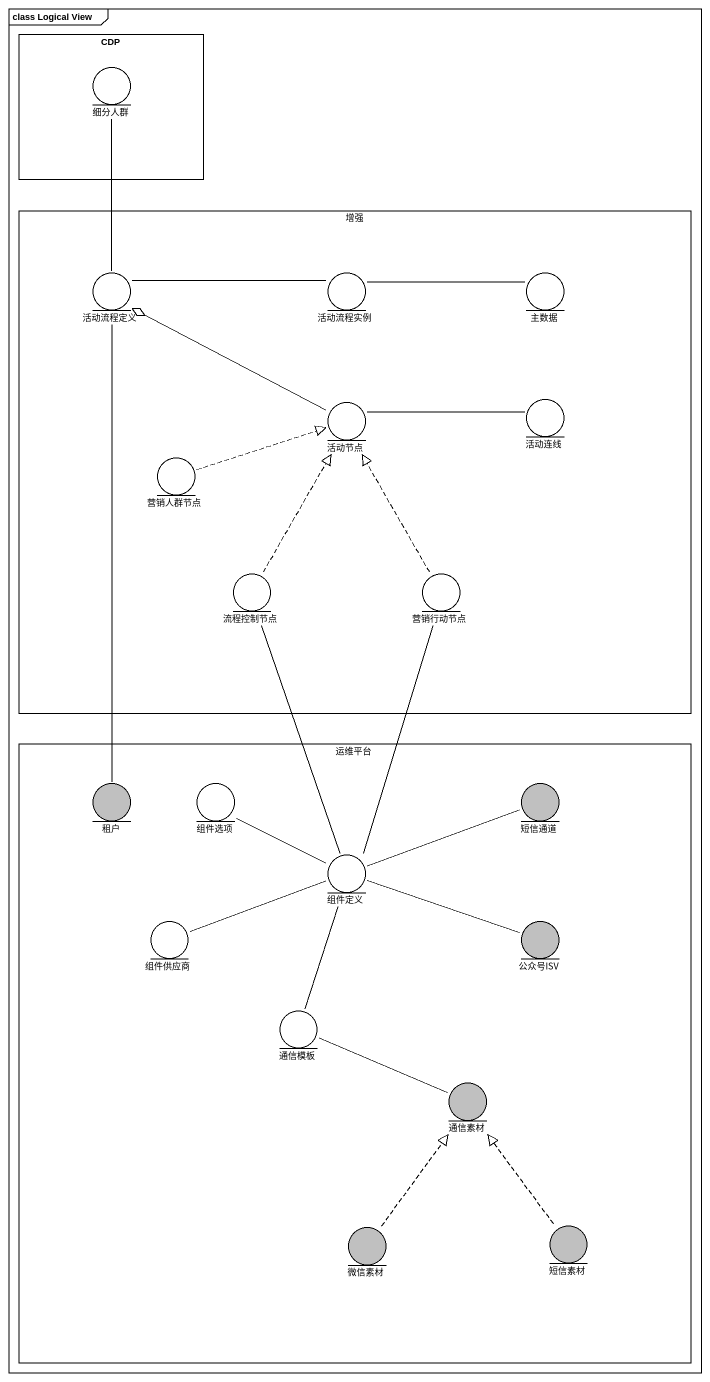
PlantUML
@startuml
mainframe class Logical View
rectangle CDP {
  entity 细分人群 #FFFFFF
}
rectangle 增强 {
  entity 活动流程定义 #FFFFFF
  entity 活动流程实例 #FFFFFF
  entity 主数据 #FFFFFF
  entity 活动节点 #FFFFFF
  entity 活动连线 #FFFFFF
  entity 营销人群节点 #FFFFFF
  entity 流程控制节点 #FFFFFF
  entity 营销行动节点 #FFFFFF
}
rectangle 运维平台 {
  entity 租户 #C0C0C0
  entity 组件选项 #FFFFFF
  entity 短信通道 #C0C0C0
  entity 组件定义 #FFFFFF
  entity 组件供应商 #FFFFFF
  entity 公众号ISV #C0C0C0
  entity 通信模板 #FFFFFF
  entity 通信素材 #C0C0C0
  entity 微信素材 #C0C0C0
  entity 短信素材 #C0C0C0
}
活动流程定义 -up- 细分人群
活动流程定义 -- 租户
活动流程实例 -left- 活动流程定义
活动流程实例 -right- 主数据
活动节点 -left-o 活动流程定义
活动连线 -left- 活动节点
营销人群节点 .right.|> 活动节点
流程控制节点 .up.|> 活动节点
流程控制节点 -- 组件定义
营销行动节点 .up.|> 活动节点
营销行动节点 -- 组件定义
组件定义 -left- 组件选项
组件定义 -right- 短信通道
组件定义 -left- 组件供应商
组件定义 -right- 公众号ISV
组件定义 -- 通信模板
通信模板 -right- 通信素材
微信素材 .up.|> 通信素材
短信素材 .up.|> 通信素材
@enduml
